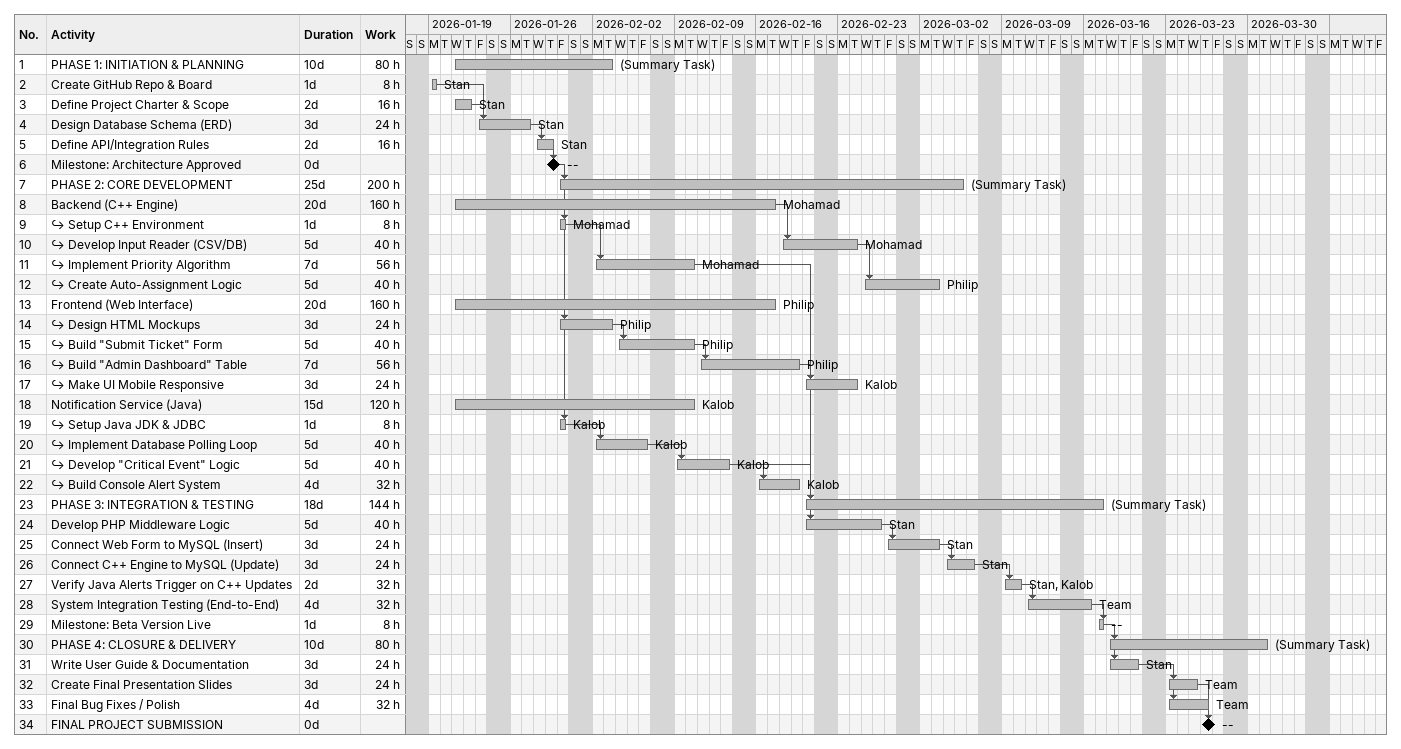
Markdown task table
| ID | Task | Duration | Start | Finish | Predecessors | Resources | Work (h) |
|---|---|---|---|---|---|---|---|
| 1 | PHASE 1: INITIATION & PLANNING | 10d | 2026-01-21 | 2026-02-03 |  | (Summary Task) | 80 |
| 2 | Create GitHub Repo & Board | 1d | 2026-01-19 | 2026-01-19 |  | Stan | 8 |
| 3 | Define Project Charter & Scope | 2d | 2026-01-21 | 2026-01-22 |  | Stan | 16 |
| 4 | Design Database Schema (ERD) | 3d | 2026-01-23 | 2026-01-27 | 2, 3 | Stan | 24 |
| 5 | Define API/Integration Rules | 2d | 2026-01-28 | 2026-01-29 | 4 | Stan | 16 |
| 6 | Milestone: Architecture Approved | 0d | 2026-01-29 | 2026-01-29 | 5 | -- |  |
| 7 | PHASE 2: CORE DEVELOPMENT | 25d | 2026-01-30 | 2026-03-05 | 6 | (Summary Task) | 200 |
| 8 | Backend (C++ Engine) | 20d | 2026-01-21 | 2026-02-17 |  | Mohamad | 160 |
| 9 | ↪ Setup C++ Environment | 1d | 2026-01-30 | 2026-01-30 | 6 | Mohamad | 8 |
| 10 | ↪ Develop Input Reader (CSV/DB) | 5d | 2026-02-18 | 2026-02-24 | 8 | Mohamad | 40 |
| 11 | ↪ Implement Priority Algorithm | 7d | 2026-02-02 | 2026-02-10 | 9 | Mohamad | 56 |
| 12 | ↪ Create Auto-Assignment Logic | 5d | 2026-02-25 | 2026-03-03 | 10 | Philip | 40 |
| 13 | Frontend (Web Interface) | 20d | 2026-01-21 | 2026-02-17 |  | Philip | 160 |
| 14 | ↪ Design HTML Mockups | 3d | 2026-01-30 | 2026-02-03 | 6 | Philip | 24 |
| 15 | ↪ Build "Submit Ticket" Form | 5d | 2026-02-04 | 2026-02-10 | 14 | Philip | 40 |
| 16 | ↪ Build "Admin Dashboard" Table | 7d | 2026-02-11 | 2026-02-19 | 15 | Philip | 56 |
| 17 | ↪ Make UI Mobile Responsive | 3d | 2026-02-20 | 2026-02-24 | 16 | Kalob | 24 |
| 18 | Notification Service (Java) | 15d | 2026-01-21 | 2026-02-10 |  | Kalob | 120 |
| 19 | ↪ Setup Java JDK & JDBC | 1d | 2026-01-30 | 2026-01-30 | 6 | Kalob | 8 |
| 20 | ↪ Implement Database Polling Loop | 5d | 2026-02-02 | 2026-02-06 | 19 | Kalob | 40 |
| 21 | ↪ Develop "Critical Event" Logic | 5d | 2026-02-09 | 2026-02-13 | 20 | Kalob | 40 |
| 22 | ↪ Build Console Alert System | 4d | 2026-02-16 | 2026-02-19 | 21 | Kalob | 32 |
| 23 | PHASE 3: INTEGRATION & TESTING | 18d | 2026-02-20 | 2026-03-17 | 11, 16, 21 | (Summary Task) | 144 |
| 24 | Develop PHP Middleware Logic | 5d | 2026-02-20 | 2026-02-26 | 11, 16 | Stan | 40 |
| 25 | Connect Web Form to MySQL (Insert) | 3d | 2026-02-27 | 2026-03-03 | 24 | Stan | 24 |
| 26 | Connect C++ Engine to MySQL (Update) | 3d | 2026-03-04 | 2026-03-06 | 25 | Stan | 24 |
| 27 | Verify Java Alerts Trigger on C++ Updates | 2d | 2026-03-09 | 2026-03-10 | 26 | Stan, Kalob | 32 |
| 28 | System Integration Testing (End-to-End) | 4d | 2026-03-11 | 2026-03-16 | 27 | Team | 32 |
| 29 | Milestone: Beta Version Live | 1d | 2026-03-17 | 2026-03-17 | 28 | -- | 8 |
| 30 | PHASE 4: CLOSURE & DELIVERY | 10d | 2026-03-18 | 2026-03-31 | 29 | (Summary Task) | 80 |
| 31 | Write User Guide & Documentation | 3d | 2026-03-18 | 2026-03-20 | 29 | Stan | 24 |
| 32 | Create Final Presentation Slides | 3d | 2026-03-23 | 2026-03-25 | 31 | Team | 24 |
| 33 | Final Bug Fixes / Polish | 4d | 2026-03-23 | 2026-03-26 | 31 | Team | 32 |
| 34 | FINAL PROJECT SUBMISSION | 0d | 2026-03-26 | 2026-03-26 | 32, 33 | -- |  |
